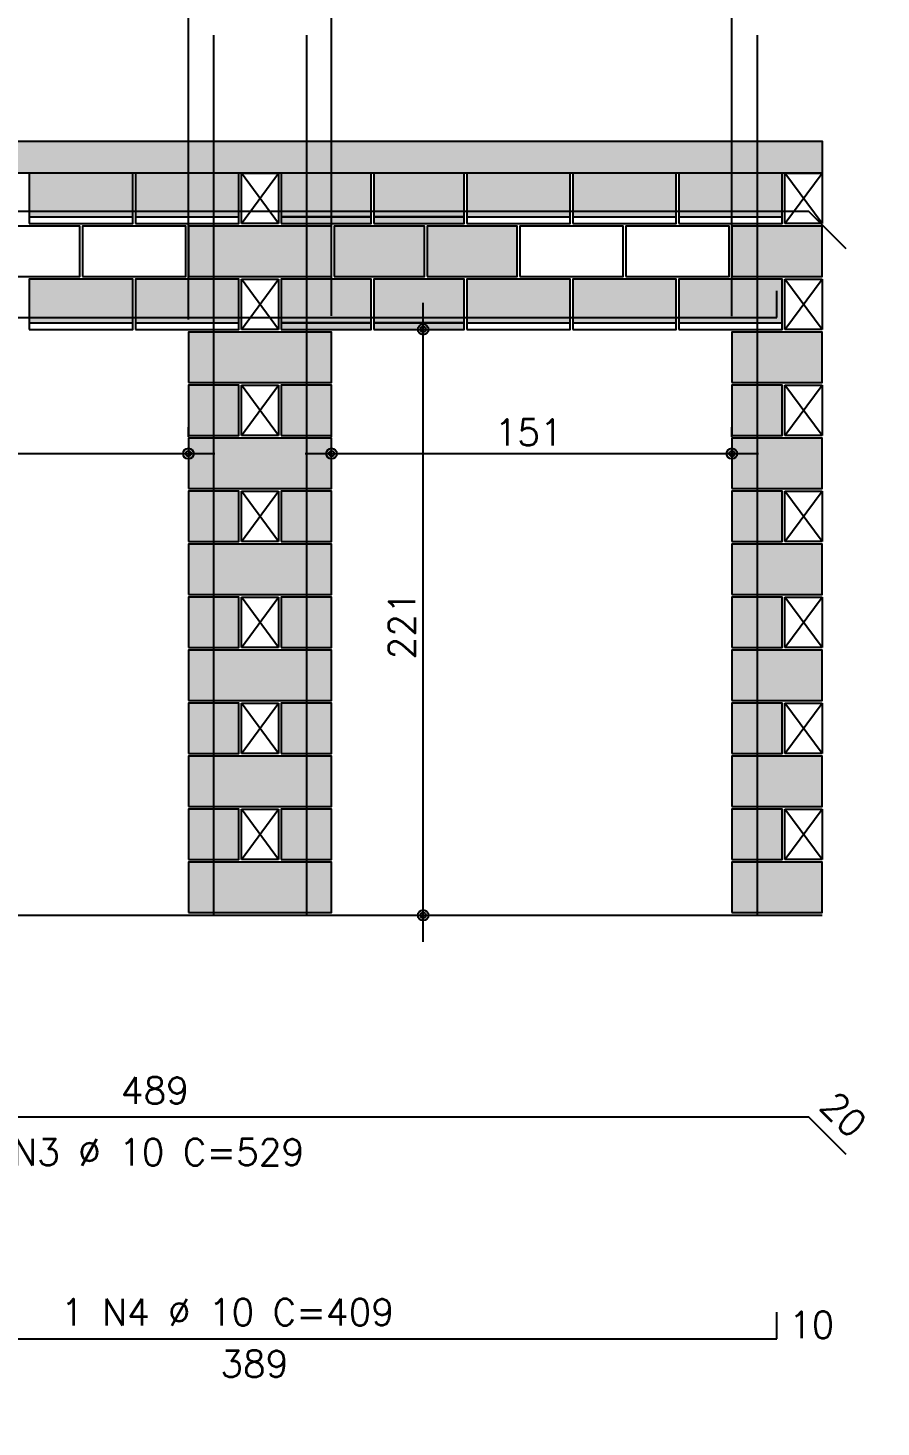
# Model space of a CAD drawing. Extents: x -1.9 to 86, y -1.6 to 60.9.
# Drawn here: x 42.94 to 49.38, y 44.76 to 55.32 of the extents above; entities that cross this region are included whole.
import ezdxf

# ---------------------------------------------------------------- set-up
doc = ezdxf.new("R2010")
doc.units = 0
doc.header["$MEASUREMENT"] = 0
for name, color, linetype in [('PENA_01', 1, 'CONTINUOUS'), ('PENA_02', 2, 'CONTINUOUS'), ('PENA_03', 3, 'CONTINUOUS'), ('PENA_05', 5, 'CONTINUOUS'), ('PENA_09', 254, 'CONTINUOUS'), ('PENA_11', 252, 'CONTINUOUS'), ('PENA_19', 240, 'CONTINUOUS'), ('PENA_21', 100, 'CONTINUOUS'), ('PENA_23', 50, 'CONTINUOUS')]:
    doc.layers.add(name, color=color, linetype=linetype)
doc.styles.get("Standard").update_dxf_attribs({"font": 'ROMANS.SHX'})

msp = doc.modelspace()

# ---------------------------------------------------------------- linework, layer by layer
at = {"layer": 'PENA_01', "linetype": 'Continuous'}
for p, q in [((44.15444, 53.11721), (44.15444, 55.876737)), ((45.23444, 53.143307), (45.23444, 55.876737)), ((48.25444, 53.142317), (48.25444, 55.876737)), ((42.95444, 53.891719), (43.73444, 53.891719)), ((43.75444, 53.891719), (44.53444, 53.891719)), ((44.85444, 53.891719), (45.53444, 53.891719)), ((45.55444, 53.891719), (46.23444, 53.891719)), ((46.25444, 53.891719), (47.03444, 53.891719)), ((47.05444, 53.891719), (47.83444, 53.891719)), ((47.85444, 53.891719), (48.63444, 53.891719)), ((45.925466, 48.421719), (45.925466, 53.241719)), ((42.95444, 53.091719), (43.73444, 53.091719)), ((43.75444, 53.091719), (44.53444, 53.091719)), ((44.85444, 53.091719), (45.53444, 53.091719)), ((45.55444, 53.091719), (46.23444, 53.091719)), ((46.25444, 53.091719), (47.03444, 53.091719)), ((47.05444, 53.091719), (47.83444, 53.091719)), ((47.85444, 53.091719), (48.63444, 53.091719)), ((46.09444, 53.041719), (46.125466, 53.041719)), ((44.15444, 52.231719), (44.15444, 52.3047)), ((45.23444, 52.231719), (45.23444, 52.3047)), ((48.25444, 52.231719), (48.25444, 52.3047)), ((40.93444, 52.1047), (44.35444, 52.1047)), ((45.03444, 52.1047), (48.45444, 52.1047)), ((45.877073, 48.621719), (46.125466, 48.621719))]:
    msp.add_line(p, q, dxfattribs=at)
at = {"layer": 'PENA_02', "linetype": 'Continuous'}
for p, q in [((44.55444, 53.841719), (44.55444, 54.221719)), ((44.55444, 54.221719), (44.83444, 54.221719)), ((44.83444, 54.221719), (44.83444, 53.841719)), ((48.65444, 53.841719), (48.65444, 54.221719)), ((48.65444, 54.221719), (48.93444, 54.221719)), ((48.93444, 54.221719), (48.93444, 53.841719)), ((44.83444, 53.841719), (44.55444, 53.841719)), ((48.93444, 53.841719), (48.65444, 53.841719)), ((44.55444, 53.041719), (44.55444, 53.421719)), ((44.55444, 53.421719), (44.83444, 53.421719)), ((44.83444, 53.421719), (44.83444, 53.041719)), ((48.65444, 53.041719), (48.65444, 53.421719)), ((48.65444, 53.421719), (48.93444, 53.421719)), ((48.93444, 53.421719), (48.93444, 53.041719)), ((44.83444, 53.041719), (44.55444, 53.041719)), ((48.93444, 53.041719), (48.65444, 53.041719)), ((44.55444, 52.241719), (44.55444, 52.621719)), ((44.55444, 52.621719), (44.83444, 52.621719)), ((44.83444, 52.621719), (44.83444, 52.241719)), ((48.65444, 52.241719), (48.65444, 52.621719)), ((48.65444, 52.621719), (48.93444, 52.621719)), ((48.93444, 52.621719), (48.93444, 52.241719)), ((44.83444, 52.241719), (44.55444, 52.241719)), ((48.93444, 52.241719), (48.65444, 52.241719)), ((44.55444, 51.441719), (44.55444, 51.821719)), ((44.55444, 51.821719), (44.83444, 51.821719)), ((44.83444, 51.821719), (44.83444, 51.441719)), ((48.65444, 51.441719), (48.65444, 51.821719)), ((48.65444, 51.821719), (48.93444, 51.821719)), ((48.93444, 51.821719), (48.93444, 51.441719)), ((44.83444, 51.441719), (44.55444, 51.441719)), ((48.93444, 51.441719), (48.65444, 51.441719)), ((44.55444, 50.641719), (44.55444, 51.021719)), ((44.55444, 51.021719), (44.83444, 51.021719)), ((44.83444, 51.021719), (44.83444, 50.641719)), ((48.65444, 50.641719), (48.65444, 51.021719)), ((48.65444, 51.021719), (48.93444, 51.021719)), ((48.93444, 51.021719), (48.93444, 50.641719)), ((44.83444, 50.641719), (44.55444, 50.641719)), ((48.93444, 50.641719), (48.65444, 50.641719)), ((44.55444, 49.841719), (44.55444, 50.221719)), ((44.55444, 50.221719), (44.83444, 50.221719)), ((44.83444, 50.221719), (44.83444, 49.841719)), ((48.65444, 49.841719), (48.65444, 50.221719)), ((48.65444, 50.221719), (48.93444, 50.221719)), ((48.93444, 50.221719), (48.93444, 49.841719)), ((44.83444, 49.841719), (44.55444, 49.841719)), ((48.93444, 49.841719), (48.65444, 49.841719)), ((44.55444, 49.041719), (44.55444, 49.421719)), ((44.55444, 49.421719), (44.83444, 49.421719)), ((44.83444, 49.421719), (44.83444, 49.041719)), ((48.65444, 49.041719), (48.65444, 49.421719)), ((48.65444, 49.421719), (48.93444, 49.421719)), ((48.93444, 49.421719), (48.93444, 49.041719)), ((44.83444, 49.041719), (44.55444, 49.041719)), ((48.93444, 49.041719), (48.65444, 49.041719)), ((38.95444, 48.621719), (48.93444, 48.621719))]:
    msp.add_line(p, q, dxfattribs=at)
for points in [[(38.95444, 54.221719), (38.95444, 54.461719), (48.93444, 54.461719), (48.93444, 54.221719), (38.95444, 54.221719)], [(42.95444, 53.841719), (43.73444, 53.841719), (43.73444, 54.221719), (42.95444, 54.221719), (42.95444, 53.841719)], [(43.75444, 53.841719), (44.53444, 53.841719), (44.53444, 54.221719), (43.75444, 54.221719), (43.75444, 53.841719)], [(44.85444, 53.841719), (45.53444, 53.841719), (45.53444, 54.221719), (44.85444, 54.221719), (44.85444, 53.841719)], [(45.55444, 53.841719), (46.23444, 53.841719), (46.23444, 54.221719), (45.55444, 54.221719), (45.55444, 53.841719)], [(46.25444, 53.841719), (47.03444, 53.841719), (47.03444, 54.221719), (46.25444, 54.221719), (46.25444, 53.841719)], [(47.05444, 53.841719), (47.83444, 53.841719), (47.83444, 54.221719), (47.05444, 54.221719), (47.05444, 53.841719)], [(47.85444, 53.841719), (48.63444, 53.841719), (48.63444, 54.221719), (47.85444, 54.221719), (47.85444, 53.841719)], [(42.55444, 53.441719), (43.33444, 53.441719), (43.33444, 53.821719), (42.55444, 53.821719), (42.55444, 53.441719)], [(43.35444, 53.441719), (44.13444, 53.441719), (44.13444, 53.821719), (43.35444, 53.821719), (43.35444, 53.441719)], [(44.15444, 53.441719), (45.23444, 53.441719), (45.23444, 53.821719), (44.15444, 53.821719), (44.15444, 53.441719)], [(45.25444, 53.441719), (45.93444, 53.441719), (45.93444, 53.821719), (45.25444, 53.821719), (45.25444, 53.441719)], [(45.95444, 53.441719), (46.63444, 53.441719), (46.63444, 53.821719), (45.95444, 53.821719), (45.95444, 53.441719)], [(46.65444, 53.441719), (47.43444, 53.441719), (47.43444, 53.821719), (46.65444, 53.821719), (46.65444, 53.441719)], [(47.45444, 53.441719), (48.23444, 53.441719), (48.23444, 53.821719), (47.45444, 53.821719), (47.45444, 53.441719)], [(48.25444, 53.441719), (48.93444, 53.441719), (48.93444, 53.821719), (48.25444, 53.821719), (48.25444, 53.441719)], [(42.95444, 53.041719), (43.73444, 53.041719), (43.73444, 53.421719), (42.95444, 53.421719), (42.95444, 53.041719)], [(43.75444, 53.041719), (44.53444, 53.041719), (44.53444, 53.421719), (43.75444, 53.421719), (43.75444, 53.041719)], [(44.85444, 53.041719), (45.53444, 53.041719), (45.53444, 53.421719), (44.85444, 53.421719), (44.85444, 53.041719)], [(45.55444, 53.041719), (46.23444, 53.041719), (46.23444, 53.421719), (45.55444, 53.421719), (45.55444, 53.041719)], [(46.25444, 53.041719), (47.03444, 53.041719), (47.03444, 53.421719), (46.25444, 53.421719), (46.25444, 53.041719)], [(47.05444, 53.041719), (47.83444, 53.041719), (47.83444, 53.421719), (47.05444, 53.421719), (47.05444, 53.041719)], [(47.85444, 53.041719), (48.63444, 53.041719), (48.63444, 53.421719), (47.85444, 53.421719), (47.85444, 53.041719)], [(44.15444, 52.641719), (45.23444, 52.641719), (45.23444, 53.021719), (44.15444, 53.021719), (44.15444, 52.641719)], [(48.25444, 52.641719), (48.93444, 52.641719), (48.93444, 53.021719), (48.25444, 53.021719), (48.25444, 52.641719)], [(44.15444, 52.241719), (44.53444, 52.241719), (44.53444, 52.621719), (44.15444, 52.621719), (44.15444, 52.241719)], [(44.85444, 52.241719), (45.23444, 52.241719), (45.23444, 52.621719), (44.85444, 52.621719), (44.85444, 52.241719)], [(48.25444, 52.241719), (48.63444, 52.241719), (48.63444, 52.621719), (48.25444, 52.621719), (48.25444, 52.241719)], [(44.15444, 51.841719), (45.23444, 51.841719), (45.23444, 52.221719), (44.15444, 52.221719), (44.15444, 51.841719)], [(48.25444, 51.841719), (48.93444, 51.841719), (48.93444, 52.221719), (48.25444, 52.221719), (48.25444, 51.841719)], [(44.15444, 51.441719), (44.53444, 51.441719), (44.53444, 51.821719), (44.15444, 51.821719), (44.15444, 51.441719)], [(44.85444, 51.441719), (45.23444, 51.441719), (45.23444, 51.821719), (44.85444, 51.821719), (44.85444, 51.441719)], [(48.25444, 51.441719), (48.63444, 51.441719), (48.63444, 51.821719), (48.25444, 51.821719), (48.25444, 51.441719)], [(44.15444, 51.041719), (45.23444, 51.041719), (45.23444, 51.421719), (44.15444, 51.421719), (44.15444, 51.041719)], [(48.25444, 51.041719), (48.93444, 51.041719), (48.93444, 51.421719), (48.25444, 51.421719), (48.25444, 51.041719)], [(44.15444, 50.641719), (44.53444, 50.641719), (44.53444, 51.021719), (44.15444, 51.021719), (44.15444, 50.641719)], [(44.85444, 50.641719), (45.23444, 50.641719), (45.23444, 51.021719), (44.85444, 51.021719), (44.85444, 50.641719)], [(48.25444, 50.641719), (48.63444, 50.641719), (48.63444, 51.021719), (48.25444, 51.021719), (48.25444, 50.641719)], [(44.15444, 50.241719), (45.23444, 50.241719), (45.23444, 50.621719), (44.15444, 50.621719), (44.15444, 50.241719)], [(48.25444, 50.241719), (48.93444, 50.241719), (48.93444, 50.621719), (48.25444, 50.621719), (48.25444, 50.241719)], [(44.15444, 49.841719), (44.53444, 49.841719), (44.53444, 50.221719), (44.15444, 50.221719), (44.15444, 49.841719)], [(44.85444, 49.841719), (45.23444, 49.841719), (45.23444, 50.221719), (44.85444, 50.221719), (44.85444, 49.841719)], [(48.25444, 49.841719), (48.63444, 49.841719), (48.63444, 50.221719), (48.25444, 50.221719), (48.25444, 49.841719)], [(44.15444, 49.441719), (45.23444, 49.441719), (45.23444, 49.821719), (44.15444, 49.821719), (44.15444, 49.441719)], [(48.25444, 49.441719), (48.93444, 49.441719), (48.93444, 49.821719), (48.25444, 49.821719), (48.25444, 49.441719)], [(44.15444, 49.041719), (44.53444, 49.041719), (44.53444, 49.421719), (44.15444, 49.421719), (44.15444, 49.041719)], [(44.85444, 49.041719), (45.23444, 49.041719), (45.23444, 49.421719), (44.85444, 49.421719), (44.85444, 49.041719)], [(48.25444, 49.041719), (48.63444, 49.041719), (48.63444, 49.421719), (48.25444, 49.421719), (48.25444, 49.041719)], [(44.15444, 48.641719), (45.23444, 48.641719), (45.23444, 49.021719), (44.15444, 49.021719), (44.15444, 48.641719)], [(48.25444, 48.641719), (48.93444, 48.641719), (48.93444, 49.021719), (48.25444, 49.021719), (48.25444, 48.641719)]]:
    msp.add_lwpolyline(points, dxfattribs=at)
for centre, radius in [((45.925466, 53.041719), 0.04), ((45.925466, 53.041719), 0.02), ((44.15444, 52.1047), 0.04), ((45.23444, 52.1047), 0.04), ((48.25444, 52.1047), 0.04), ((44.15444, 52.1047), 0.02), ((45.23444, 52.1047), 0.02), ((48.25444, 52.1047), 0.02), ((45.925466, 48.621719), 0.04), ((45.925466, 48.621719), 0.02)]:
    msp.add_circle(centre, radius, dxfattribs=at)
at = {"layer": 'PENA_03', "linetype": 'Continuous'}
for p, q in [((44.83444, 53.841719), (44.55444, 54.221719)), ((44.55444, 53.841719), (44.83444, 54.221719)), ((48.93444, 53.841719), (48.65444, 54.221719)), ((48.65444, 53.841719), (48.93444, 54.221719)), ((44.83444, 53.041719), (44.55444, 53.421719)), ((44.55444, 53.041719), (44.83444, 53.421719)), ((48.93444, 53.041719), (48.65444, 53.421719)), ((48.65444, 53.041719), (48.93444, 53.421719)), ((45.89444, 53.041719), (45.89444, 53.041719)), ((44.15444, 52.91721), (44.15444, 52.91721)), ((45.23444, 52.943307), (45.23444, 52.943307)), ((48.25444, 52.942317), (48.25444, 52.942317)), ((44.83444, 52.241719), (44.55444, 52.621719)), ((44.55444, 52.241719), (44.83444, 52.621719)), ((48.93444, 52.241719), (48.65444, 52.621719)), ((48.65444, 52.241719), (48.93444, 52.621719)), ((44.15444, 52.031719), (44.15444, 52.031719)), ((45.23444, 52.031719), (45.23444, 52.031719)), ((48.25444, 52.031719), (48.25444, 52.031719)), ((44.83444, 51.441719), (44.55444, 51.821719)), ((44.55444, 51.441719), (44.83444, 51.821719)), ((48.93444, 51.441719), (48.65444, 51.821719)), ((48.65444, 51.441719), (48.93444, 51.821719)), ((44.83444, 50.641719), (44.55444, 51.021719)), ((44.55444, 50.641719), (44.83444, 51.021719)), ((48.93444, 50.641719), (48.65444, 51.021719)), ((48.65444, 50.641719), (48.93444, 51.021719)), ((44.83444, 49.841719), (44.55444, 50.221719)), ((44.55444, 49.841719), (44.83444, 50.221719)), ((48.93444, 49.841719), (48.65444, 50.221719)), ((48.65444, 49.841719), (48.93444, 50.221719)), ((44.83444, 49.041719), (44.55444, 49.421719)), ((44.55444, 49.041719), (44.83444, 49.421719)), ((48.93444, 49.041719), (48.65444, 49.421719)), ((48.65444, 49.041719), (48.93444, 49.421719)), ((45.677073, 48.621719), (45.677073, 48.621719))]:
    msp.add_line(p, q, dxfattribs=at)
at = {"layer": 'PENA_05', "linetype": 'Continuous'}
for p, q in [((48.83444, 53.931719), (39.05444, 53.931719)), ((49.117282, 53.648876), (48.83444, 53.931719)), ((48.59444, 53.131719), (48.59444, 53.331719)), ((40.79444, 53.131719), (48.59444, 53.131719)), ((48.83444, 47.099245), (39.05444, 47.099245)), ((49.117282, 46.816403), (48.83444, 47.099245)), ((48.59444, 45.427377), (48.59444, 45.627377)), ((40.79444, 45.427377), (48.59444, 45.427377))]:
    msp.add_line(p, q, dxfattribs=at)
for points in [[(44.34444, 55.261719), (44.34444, 48.621719)], [(45.04444, 55.261719), (45.04444, 48.621719)], [(48.44444, 55.261719), (48.44444, 48.621719)]]:
    msp.add_lwpolyline(points, dxfattribs=at)
at = {"layer": 'PENA_09', "linetype": 'Continuous'}
for points in [[(42.95444, 53.891719), (43.73444, 53.891719), (43.73444, 54.221719), (42.95444, 54.221719), (42.95444, 53.891719)], [(43.75444, 53.891719), (44.53444, 53.891719), (44.53444, 54.221719), (43.75444, 54.221719), (43.75444, 53.891719)], [(44.85444, 53.891719), (45.53444, 53.891719), (45.53444, 54.221719), (44.85444, 54.221719), (44.85444, 53.891719)], [(45.55444, 53.891719), (46.23444, 53.891719), (46.23444, 54.221719), (45.55444, 54.221719), (45.55444, 53.891719)], [(46.25444, 53.891719), (47.03444, 53.891719), (47.03444, 54.221719), (46.25444, 54.221719), (46.25444, 53.891719)], [(47.05444, 53.891719), (47.83444, 53.891719), (47.83444, 54.221719), (47.05444, 54.221719), (47.05444, 53.891719)], [(47.85444, 53.891719), (48.63444, 53.891719), (48.63444, 54.221719), (47.85444, 54.221719), (47.85444, 53.891719)], [(42.95444, 53.091719), (43.73444, 53.091719), (43.73444, 53.421719), (42.95444, 53.421719), (42.95444, 53.091719)], [(43.75444, 53.091719), (44.53444, 53.091719), (44.53444, 53.421719), (43.75444, 53.421719), (43.75444, 53.091719)], [(44.85444, 53.091719), (45.53444, 53.091719), (45.53444, 53.421719), (44.85444, 53.421719), (44.85444, 53.091719)], [(45.55444, 53.091719), (46.23444, 53.091719), (46.23444, 53.421719), (45.55444, 53.421719), (45.55444, 53.091719)], [(46.25444, 53.091719), (47.03444, 53.091719), (47.03444, 53.421719), (46.25444, 53.421719), (46.25444, 53.091719)], [(47.05444, 53.091719), (47.83444, 53.091719), (47.83444, 53.421719), (47.05444, 53.421719), (47.05444, 53.091719)], [(47.85444, 53.091719), (48.63444, 53.091719), (48.63444, 53.421719), (47.85444, 53.421719), (47.85444, 53.091719)]]:
    msp.add_lwpolyline(points, dxfattribs=at)
for points in [[(42.95444, 53.891719), (43.73444, 53.891719), (43.73444, 54.221719)], [(42.95444, 53.891719), (43.73444, 54.221719), (42.95444, 54.221719)], [(42.95444, 53.891719), (42.95444, 54.221719), (42.95444, 53.891719)], [(43.75444, 53.891719), (44.53444, 53.891719), (44.53444, 54.221719)], [(43.75444, 53.891719), (44.53444, 54.221719), (43.75444, 54.221719)], [(43.75444, 53.891719), (43.75444, 54.221719), (43.75444, 53.891719)], [(44.85444, 53.891719), (45.53444, 53.891719), (45.53444, 54.221719)], [(44.85444, 53.891719), (45.53444, 54.221719), (44.85444, 54.221719)], [(44.85444, 53.891719), (44.85444, 54.221719), (44.85444, 53.891719)], [(45.55444, 53.891719), (46.23444, 53.891719), (46.23444, 54.221719)], [(45.55444, 53.891719), (46.23444, 54.221719), (45.55444, 54.221719)], [(45.55444, 53.891719), (45.55444, 54.221719), (45.55444, 53.891719)], [(46.25444, 53.891719), (47.03444, 53.891719), (47.03444, 54.221719)], [(46.25444, 53.891719), (47.03444, 54.221719), (46.25444, 54.221719)], [(46.25444, 53.891719), (46.25444, 54.221719), (46.25444, 53.891719)], [(47.05444, 53.891719), (47.83444, 53.891719), (47.83444, 54.221719)], [(47.05444, 53.891719), (47.83444, 54.221719), (47.05444, 54.221719)], [(47.05444, 53.891719), (47.05444, 54.221719), (47.05444, 53.891719)], [(47.85444, 53.891719), (48.63444, 53.891719), (48.63444, 54.221719)], [(47.85444, 53.891719), (48.63444, 54.221719), (47.85444, 54.221719)], [(47.85444, 53.891719), (47.85444, 54.221719), (47.85444, 53.891719)], [(42.95444, 53.091719), (43.73444, 53.091719), (43.73444, 53.421719)], [(42.95444, 53.091719), (43.73444, 53.421719), (42.95444, 53.421719)], [(42.95444, 53.091719), (42.95444, 53.421719), (42.95444, 53.091719)], [(43.75444, 53.091719), (44.53444, 53.091719), (44.53444, 53.421719)], [(43.75444, 53.091719), (44.53444, 53.421719), (43.75444, 53.421719)], [(43.75444, 53.091719), (43.75444, 53.421719), (43.75444, 53.091719)], [(44.85444, 53.091719), (45.53444, 53.091719), (45.53444, 53.421719)], [(44.85444, 53.091719), (45.53444, 53.421719), (44.85444, 53.421719)], [(44.85444, 53.091719), (44.85444, 53.421719), (44.85444, 53.091719)], [(45.55444, 53.091719), (46.23444, 53.091719), (46.23444, 53.421719)], [(45.55444, 53.091719), (46.23444, 53.421719), (45.55444, 53.421719)], [(45.55444, 53.091719), (45.55444, 53.421719), (45.55444, 53.091719)], [(46.25444, 53.091719), (47.03444, 53.091719), (47.03444, 53.421719)], [(46.25444, 53.091719), (47.03444, 53.421719), (46.25444, 53.421719)], [(46.25444, 53.091719), (46.25444, 53.421719), (46.25444, 53.091719)], [(47.05444, 53.091719), (47.83444, 53.091719), (47.83444, 53.421719)], [(47.05444, 53.091719), (47.83444, 53.421719), (47.05444, 53.421719)], [(47.05444, 53.091719), (47.05444, 53.421719), (47.05444, 53.091719)], [(47.85444, 53.091719), (48.63444, 53.091719), (48.63444, 53.421719)], [(47.85444, 53.091719), (48.63444, 53.421719), (47.85444, 53.421719)], [(47.85444, 53.091719), (47.85444, 53.421719), (47.85444, 53.091719)]]:
    msp.add_solid(points, dxfattribs=at)
at = {"layer": 'PENA_11', "linetype": 'Continuous'}
for points in [[(38.95444, 54.221719), (38.95444, 54.461719), (48.93444, 54.461719)], [(38.95444, 54.221719), (48.93444, 54.461719), (48.93444, 54.221719)], [(38.95444, 54.221719), (48.93444, 54.221719), (38.95444, 54.221719)]]:
    msp.add_solid(points, dxfattribs=at)
at = {"layer": 'PENA_19', "linetype": 'Continuous'}
for points in [[(44.15444, 53.441719), (45.23444, 53.441719), (45.23444, 53.821719), (44.15444, 53.821719), (44.15444, 53.441719)], [(44.15444, 52.641719), (45.23444, 52.641719), (45.23444, 53.021719), (44.15444, 53.021719), (44.15444, 52.641719)], [(44.15444, 51.841719), (45.23444, 51.841719), (45.23444, 52.221719), (44.15444, 52.221719), (44.15444, 51.841719)], [(44.15444, 51.041719), (45.23444, 51.041719), (45.23444, 51.421719), (44.15444, 51.421719), (44.15444, 51.041719)], [(44.15444, 50.241719), (45.23444, 50.241719), (45.23444, 50.621719), (44.15444, 50.621719), (44.15444, 50.241719)], [(44.15444, 49.441719), (45.23444, 49.441719), (45.23444, 49.821719), (44.15444, 49.821719), (44.15444, 49.441719)], [(44.15444, 48.641719), (45.23444, 48.641719), (45.23444, 49.021719), (44.15444, 49.021719), (44.15444, 48.641719)]]:
    msp.add_lwpolyline(points, dxfattribs=at)
for points in [[(44.15444, 53.441719), (45.23444, 53.441719), (45.23444, 53.821719)], [(44.15444, 53.441719), (45.23444, 53.821719), (44.15444, 53.821719)], [(44.15444, 53.441719), (44.15444, 53.821719), (44.15444, 53.441719)], [(44.15444, 52.641719), (45.23444, 52.641719), (45.23444, 53.021719)], [(44.15444, 52.641719), (45.23444, 53.021719), (44.15444, 53.021719)], [(44.15444, 52.641719), (44.15444, 53.021719), (44.15444, 52.641719)], [(44.15444, 51.841719), (45.23444, 51.841719), (45.23444, 52.221719)], [(44.15444, 51.841719), (45.23444, 52.221719), (44.15444, 52.221719)], [(44.15444, 51.841719), (44.15444, 52.221719), (44.15444, 51.841719)], [(44.15444, 51.041719), (45.23444, 51.041719), (45.23444, 51.421719)], [(44.15444, 51.041719), (45.23444, 51.421719), (44.15444, 51.421719)], [(44.15444, 51.041719), (44.15444, 51.421719), (44.15444, 51.041719)], [(44.15444, 50.241719), (45.23444, 50.241719), (45.23444, 50.621719)], [(44.15444, 50.241719), (45.23444, 50.621719), (44.15444, 50.621719)], [(44.15444, 50.241719), (44.15444, 50.621719), (44.15444, 50.241719)], [(44.15444, 49.441719), (45.23444, 49.441719), (45.23444, 49.821719)], [(44.15444, 49.441719), (45.23444, 49.821719), (44.15444, 49.821719)], [(44.15444, 49.441719), (44.15444, 49.821719), (44.15444, 49.441719)], [(44.15444, 48.641719), (45.23444, 48.641719), (45.23444, 49.021719)], [(44.15444, 48.641719), (45.23444, 49.021719), (44.15444, 49.021719)], [(44.15444, 48.641719), (44.15444, 49.021719), (44.15444, 48.641719)]]:
    msp.add_solid(points, dxfattribs=at)
at = {"layer": 'PENA_21', "linetype": 'Continuous'}
for points in [[(44.85444, 53.841719), (45.53444, 53.841719), (45.53444, 53.891719), (44.85444, 53.891719), (44.85444, 53.841719)], [(45.55444, 53.841719), (46.23444, 53.841719), (46.23444, 53.891719), (45.55444, 53.891719), (45.55444, 53.841719)], [(45.25444, 53.441719), (45.93444, 53.441719), (45.93444, 53.821719), (45.25444, 53.821719), (45.25444, 53.441719)], [(45.95444, 53.441719), (46.63444, 53.441719), (46.63444, 53.821719), (45.95444, 53.821719), (45.95444, 53.441719)], [(48.25444, 53.441719), (48.93444, 53.441719), (48.93444, 53.821719), (48.25444, 53.821719), (48.25444, 53.441719)], [(44.85444, 53.041719), (45.53444, 53.041719), (45.53444, 53.091719), (44.85444, 53.091719), (44.85444, 53.041719)], [(45.55444, 53.041719), (46.23444, 53.041719), (46.23444, 53.091719), (45.55444, 53.091719), (45.55444, 53.041719)], [(48.25444, 52.641719), (48.93444, 52.641719), (48.93444, 53.021719), (48.25444, 53.021719), (48.25444, 52.641719)], [(48.25444, 51.841719), (48.93444, 51.841719), (48.93444, 52.221719), (48.25444, 52.221719), (48.25444, 51.841719)], [(48.25444, 51.041719), (48.93444, 51.041719), (48.93444, 51.421719), (48.25444, 51.421719), (48.25444, 51.041719)], [(48.25444, 50.241719), (48.93444, 50.241719), (48.93444, 50.621719), (48.25444, 50.621719), (48.25444, 50.241719)], [(48.25444, 49.441719), (48.93444, 49.441719), (48.93444, 49.821719), (48.25444, 49.821719), (48.25444, 49.441719)], [(48.25444, 48.641719), (48.93444, 48.641719), (48.93444, 49.021719), (48.25444, 49.021719), (48.25444, 48.641719)]]:
    msp.add_lwpolyline(points, dxfattribs=at)
for points in [[(44.85444, 53.841719), (45.53444, 53.841719), (45.53444, 53.891719)], [(44.85444, 53.841719), (45.53444, 53.891719), (44.85444, 53.891719)], [(44.85444, 53.841719), (44.85444, 53.891719), (44.85444, 53.841719)], [(45.55444, 53.841719), (46.23444, 53.841719), (46.23444, 53.891719)], [(45.55444, 53.841719), (46.23444, 53.891719), (45.55444, 53.891719)], [(45.55444, 53.841719), (45.55444, 53.891719), (45.55444, 53.841719)], [(45.25444, 53.441719), (45.93444, 53.441719), (45.93444, 53.821719)], [(45.25444, 53.441719), (45.93444, 53.821719), (45.25444, 53.821719)], [(45.25444, 53.441719), (45.25444, 53.821719), (45.25444, 53.441719)], [(45.95444, 53.441719), (46.63444, 53.441719), (46.63444, 53.821719)], [(45.95444, 53.441719), (46.63444, 53.821719), (45.95444, 53.821719)], [(45.95444, 53.441719), (45.95444, 53.821719), (45.95444, 53.441719)], [(48.25444, 53.441719), (48.93444, 53.441719), (48.93444, 53.821719)], [(48.25444, 53.441719), (48.93444, 53.821719), (48.25444, 53.821719)], [(48.25444, 53.441719), (48.25444, 53.821719), (48.25444, 53.441719)], [(44.85444, 53.041719), (45.53444, 53.041719), (45.53444, 53.091719)], [(44.85444, 53.041719), (45.53444, 53.091719), (44.85444, 53.091719)], [(44.85444, 53.041719), (44.85444, 53.091719), (44.85444, 53.041719)], [(45.55444, 53.041719), (46.23444, 53.041719), (46.23444, 53.091719)], [(45.55444, 53.041719), (46.23444, 53.091719), (45.55444, 53.091719)], [(45.55444, 53.041719), (45.55444, 53.091719), (45.55444, 53.041719)], [(48.25444, 52.641719), (48.93444, 52.641719), (48.93444, 53.021719)], [(48.25444, 52.641719), (48.93444, 53.021719), (48.25444, 53.021719)], [(48.25444, 52.641719), (48.25444, 53.021719), (48.25444, 52.641719)], [(48.25444, 51.841719), (48.93444, 51.841719), (48.93444, 52.221719)], [(48.25444, 51.841719), (48.93444, 52.221719), (48.25444, 52.221719)], [(48.25444, 51.841719), (48.25444, 52.221719), (48.25444, 51.841719)], [(48.25444, 51.041719), (48.93444, 51.041719), (48.93444, 51.421719)], [(48.25444, 51.041719), (48.93444, 51.421719), (48.25444, 51.421719)], [(48.25444, 51.041719), (48.25444, 51.421719), (48.25444, 51.041719)], [(48.25444, 50.241719), (48.93444, 50.241719), (48.93444, 50.621719)], [(48.25444, 50.241719), (48.93444, 50.621719), (48.25444, 50.621719)], [(48.25444, 50.241719), (48.25444, 50.621719), (48.25444, 50.241719)], [(48.25444, 49.441719), (48.93444, 49.441719), (48.93444, 49.821719)], [(48.25444, 49.441719), (48.93444, 49.821719), (48.25444, 49.821719)], [(48.25444, 49.441719), (48.25444, 49.821719), (48.25444, 49.441719)], [(48.25444, 48.641719), (48.93444, 48.641719), (48.93444, 49.021719)], [(48.25444, 48.641719), (48.93444, 49.021719), (48.25444, 49.021719)], [(48.25444, 48.641719), (48.25444, 49.021719), (48.25444, 48.641719)]]:
    msp.add_solid(points, dxfattribs=at)
at = {"layer": 'PENA_23', "linetype": 'Continuous'}
for points in [[(44.15444, 52.241719), (44.53444, 52.241719), (44.53444, 52.621719), (44.15444, 52.621719), (44.15444, 52.241719)], [(44.85444, 52.241719), (45.23444, 52.241719), (45.23444, 52.621719), (44.85444, 52.621719), (44.85444, 52.241719)], [(48.25444, 52.241719), (48.63444, 52.241719), (48.63444, 52.621719), (48.25444, 52.621719), (48.25444, 52.241719)], [(44.15444, 51.441719), (44.53444, 51.441719), (44.53444, 51.821719), (44.15444, 51.821719), (44.15444, 51.441719)], [(44.85444, 51.441719), (45.23444, 51.441719), (45.23444, 51.821719), (44.85444, 51.821719), (44.85444, 51.441719)], [(48.25444, 51.441719), (48.63444, 51.441719), (48.63444, 51.821719), (48.25444, 51.821719), (48.25444, 51.441719)], [(44.15444, 50.641719), (44.53444, 50.641719), (44.53444, 51.021719), (44.15444, 51.021719), (44.15444, 50.641719)], [(44.85444, 50.641719), (45.23444, 50.641719), (45.23444, 51.021719), (44.85444, 51.021719), (44.85444, 50.641719)], [(48.25444, 50.641719), (48.63444, 50.641719), (48.63444, 51.021719), (48.25444, 51.021719), (48.25444, 50.641719)], [(44.15444, 49.841719), (44.53444, 49.841719), (44.53444, 50.221719), (44.15444, 50.221719), (44.15444, 49.841719)], [(44.85444, 49.841719), (45.23444, 49.841719), (45.23444, 50.221719), (44.85444, 50.221719), (44.85444, 49.841719)], [(48.25444, 49.841719), (48.63444, 49.841719), (48.63444, 50.221719), (48.25444, 50.221719), (48.25444, 49.841719)], [(44.15444, 49.041719), (44.53444, 49.041719), (44.53444, 49.421719), (44.15444, 49.421719), (44.15444, 49.041719)], [(44.85444, 49.041719), (45.23444, 49.041719), (45.23444, 49.421719), (44.85444, 49.421719), (44.85444, 49.041719)], [(48.25444, 49.041719), (48.63444, 49.041719), (48.63444, 49.421719), (48.25444, 49.421719), (48.25444, 49.041719)]]:
    msp.add_lwpolyline(points, dxfattribs=at)
for points in [[(44.15444, 52.241719), (44.53444, 52.241719), (44.53444, 52.621719)], [(44.15444, 52.241719), (44.53444, 52.621719), (44.15444, 52.621719)], [(44.15444, 52.241719), (44.15444, 52.621719), (44.15444, 52.241719)], [(44.85444, 52.241719), (45.23444, 52.241719), (45.23444, 52.621719)], [(44.85444, 52.241719), (45.23444, 52.621719), (44.85444, 52.621719)], [(44.85444, 52.241719), (44.85444, 52.621719), (44.85444, 52.241719)], [(48.25444, 52.241719), (48.63444, 52.241719), (48.63444, 52.621719)], [(48.25444, 52.241719), (48.63444, 52.621719), (48.25444, 52.621719)], [(48.25444, 52.241719), (48.25444, 52.621719), (48.25444, 52.241719)], [(44.15444, 51.441719), (44.53444, 51.441719), (44.53444, 51.821719)], [(44.15444, 51.441719), (44.53444, 51.821719), (44.15444, 51.821719)], [(44.15444, 51.441719), (44.15444, 51.821719), (44.15444, 51.441719)], [(44.85444, 51.441719), (45.23444, 51.441719), (45.23444, 51.821719)], [(44.85444, 51.441719), (45.23444, 51.821719), (44.85444, 51.821719)], [(44.85444, 51.441719), (44.85444, 51.821719), (44.85444, 51.441719)], [(48.25444, 51.441719), (48.63444, 51.441719), (48.63444, 51.821719)], [(48.25444, 51.441719), (48.63444, 51.821719), (48.25444, 51.821719)], [(48.25444, 51.441719), (48.25444, 51.821719), (48.25444, 51.441719)], [(44.15444, 50.641719), (44.53444, 50.641719), (44.53444, 51.021719)], [(44.15444, 50.641719), (44.53444, 51.021719), (44.15444, 51.021719)], [(44.15444, 50.641719), (44.15444, 51.021719), (44.15444, 50.641719)], [(44.85444, 50.641719), (45.23444, 50.641719), (45.23444, 51.021719)], [(44.85444, 50.641719), (45.23444, 51.021719), (44.85444, 51.021719)], [(44.85444, 50.641719), (44.85444, 51.021719), (44.85444, 50.641719)], [(48.25444, 50.641719), (48.63444, 50.641719), (48.63444, 51.021719)], [(48.25444, 50.641719), (48.63444, 51.021719), (48.25444, 51.021719)], [(48.25444, 50.641719), (48.25444, 51.021719), (48.25444, 50.641719)], [(44.15444, 49.841719), (44.53444, 49.841719), (44.53444, 50.221719)], [(44.15444, 49.841719), (44.53444, 50.221719), (44.15444, 50.221719)], [(44.15444, 49.841719), (44.15444, 50.221719), (44.15444, 49.841719)], [(44.85444, 49.841719), (45.23444, 49.841719), (45.23444, 50.221719)], [(44.85444, 49.841719), (45.23444, 50.221719), (44.85444, 50.221719)], [(44.85444, 49.841719), (44.85444, 50.221719), (44.85444, 49.841719)], [(48.25444, 49.841719), (48.63444, 49.841719), (48.63444, 50.221719)], [(48.25444, 49.841719), (48.63444, 50.221719), (48.25444, 50.221719)], [(48.25444, 49.841719), (48.25444, 50.221719), (48.25444, 49.841719)], [(44.15444, 49.041719), (44.53444, 49.041719), (44.53444, 49.421719)], [(44.15444, 49.041719), (44.53444, 49.421719), (44.15444, 49.421719)], [(44.15444, 49.041719), (44.15444, 49.421719), (44.15444, 49.041719)], [(44.85444, 49.041719), (45.23444, 49.041719), (45.23444, 49.421719)], [(44.85444, 49.041719), (45.23444, 49.421719), (44.85444, 49.421719)], [(44.85444, 49.041719), (44.85444, 49.421719), (44.85444, 49.041719)], [(48.25444, 49.041719), (48.63444, 49.041719), (48.63444, 49.421719)], [(48.25444, 49.041719), (48.63444, 49.421719), (48.25444, 49.421719)], [(48.25444, 49.041719), (48.25444, 49.421719), (48.25444, 49.041719)]]:
    msp.add_solid(points, dxfattribs=at)

# ---------------------------------------------------------------- texts
at = {"layer": 'PENA_03', "linetype": 'Continuous'}
for s, p in [('151', (46.46444, 52.1647)), ('489', (43.64444, 47.199245)), ('1 N3 %%c 10 C=529', (42.516786, 46.734894)), ('1 N4 %%c 10 C=409', (43.19444, 45.527377)), ('10', (48.68444, 45.432377)), ('389', (44.39444, 45.137377))]:
    msp.add_text(s, height=0.2, dxfattribs=at).set_placement(p)
for s, rotation, p in [('221', 90, (45.865466, 50.551719)), ('20', 315, (48.90515, 47.169956))]:
    msp.add_text(s, height=0.2, rotation=rotation, dxfattribs=at).set_placement(p)

doc.saveas('drawing.dxf')
